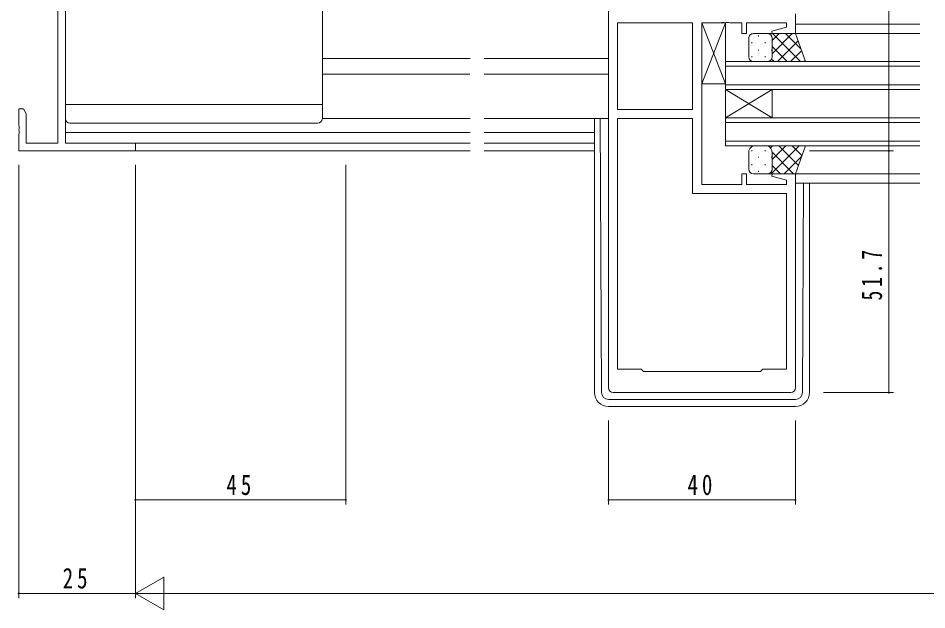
# Model space of a CAD drawing. Units: millimetres, scale not verified. Extents: x -567 to 567, y -403 to 403.
# Drawn here: x -132.8 to 61.6, y -41.6 to 84.9 of the extents above; entities that cross this region are included whole.
import ezdxf

# ---------------------------------------------------------------- set-up
doc = ezdxf.new("R2010")
doc.units = ezdxf.units.MM
doc.header["$LTSCALE"] = 2
for name, color, linetype, lineweight in [('0-3_YKK_11', 7, 'Continuous', 18), ('0-4_YKK_12', 2, 'Continuous', 18), ('0-6_YKK_13', 4, 'Continuous', 18), ('0-7_YKK_D', 6, 'Continuous', 18)]:
    doc.layers.add(name, color=color, linetype=linetype, lineweight=lineweight)
doc.styles.add('ＭＳ ゴシック', font='')
doc.styles.get('ＭＳ ゴシック').set_extended_font_data('MS Gothic')

msp = doc.modelspace()

# ---------------------------------------------------------------- linework, layer by layer
at = {"layer": '0-3_YKK_11'}
for p, q in [((-124.356, 124.918), (-124.356, 58.178)), ((-6.476, 90.748), (-6.476, 5.848)), ((-122.726, 58.178), (-122.726, 88.548)), ((33.524, 81.648), (33.524, 85.848)), ((11.524, 83.918), (-4.546, 83.918)), ((-4.546, 83.918), (-4.546, 65.378)), ((11.524, 65.378), (11.524, 83.918)), ((11.524, 65.378), (11.524, 83.918)), ((13.524, 83.918), (17.566, 83.918)), ((13.524, 49.378), (13.524, 83.918)), ((17.566, 83.918), (17.749, 84.038)), ((17.749, 84.038), (18.299, 84.038)), ((18.299, 84.038), (18.482, 83.918)), ((18.482, 83.918), (18.566, 83.918)), ((18.566, 83.918), (18.749, 84.038)), ((18.749, 84.038), (19.299, 84.038)), ((19.299, 84.038), (19.482, 83.918)), ((19.482, 83.918), (22.024, 83.918)), ((22.024, 83.918), (22.024, 81.648)), ((23.024, 81.648), (23.024, 83.918)), ((23.024, 83.918), (31.594, 83.918)), ((31.594, 83.918), (31.594, 83.001)), ((31.594, 83.001), (28.495, 82.171)), ((28.495, 82.171), (28.564, 81.648)), ((22.024, 81.648), (23.024, 81.648)), ((28.564, 81.648), (33.524, 81.648)), ((-132.726, 65.548), (-132.726, 62.007)), ((-131.726, 65.548), (-132.726, 65.548)), ((-131.096, 64.457), (-131.726, 65.548)), ((-131.096, 58.178), (-131.096, 64.457)), ((-4.546, 65.378), (11.524, 65.378)), ((-4.546, 63.448), (11.524, 63.448)), ((-4.546, 9.848), (-4.546, 63.448)), ((-4.546, 9.848), (-4.546, 63.448)), ((11.524, 63.448), (11.524, 47.448)), ((-132.726, 62.007), (-132.606, 61.823)), ((-132.606, 61.273), (-132.726, 61.09)), ((-132.726, 61.09), (-132.726, 61.007)), ((-132.726, 61.007), (-132.606, 60.823)), ((-132.606, 61.823), (-132.606, 61.273)), ((-132.606, 60.823), (-132.606, 60.273)), ((-132.606, 60.273), (-132.726, 60.09)), ((-132.726, 60.09), (-132.726, 56.548)), ((-132.726, 56.548), (-107.726, 56.548)), ((-124.356, 58.178), (-131.096, 58.178)), ((-107.726, 58.178), (-122.726, 58.178)), ((-107.726, 56.548), (-107.726, 58.178)), ((22.024, 51.648), (22.024, 49.378)), ((23.024, 51.648), (22.024, 51.648)), ((23.024, 49.378), (23.024, 51.648)), ((28.564, 51.648), (28.495, 51.126)), ((28.495, 51.126), (31.594, 50.295)), ((33.524, 51.648), (28.564, 51.648)), ((33.524, 5.848), (33.524, 51.648)), ((22.024, 49.378), (13.524, 49.378)), ((31.594, 49.378), (23.024, 49.378)), ((31.594, 50.295), (31.594, 49.378)), ((11.524, 47.448), (31.594, 47.448)), ((31.594, 47.448), (31.594, 9.848)), ((0.524, 9.848), (-4.546, 9.848)), ((1.024, 9.348), (0.524, 9.848)), ((26.524, 9.848), (26.024, 9.348)), ((31.594, 9.848), (26.524, 9.848)), ((26.024, 9.348), (1.024, 9.348)), ((-5.476, 4.848), (32.524, 4.848))]:
    msp.add_line(p, q, dxfattribs=at)
for centre, start, end in [((-5.476, 5.848), 180.00001, 269.99999), ((32.524, 5.848), 270.00001, 359.99999)]:
    msp.add_arc(centre, 1, start, end, dxfattribs=at)
at = {"layer": '0-4_YKK_12'}
for p, q in [((33.524, 83.648), (60.149, 83.648)), ((33.279, 81.648), (60.149, 81.648)), ((-67.726, 76.348), (-36.101, 76.348)), ((-6.476, 76.348), (-33.101, 76.348)), ((60.149, 75.648), (18.524, 75.648)), ((18.524, 75.648), (18.524, 69.648)), ((18.524, 74.648), (60.149, 74.648)), ((-67.726, 72.948), (-36.194, 72.948)), ((-6.476, 72.948), (-33.101, 72.948)), ((60.149, 70.648), (18.524, 70.648)), ((18.524, 69.648), (60.149, 69.648)), ((18.524, 63.648), (28.524, 69.648)), ((18.524, 69.648), (28.524, 63.648)), ((28.524, 69.648), (28.524, 63.648)), ((60.149, 63.648), (18.524, 63.648)), ((18.524, 62.648), (60.149, 62.648)), ((-122.726, 60.448), (-36.101, 60.448)), ((-33.101, 60.448), (-9.475, 60.448)), ((60.149, 58.648), (18.524, 58.648)), ((-122.426, 58.178), (-36.101, 58.178)), ((-108.026, 56.548), (-36.101, 56.548)), ((-33.101, 58.178), (-9.475, 58.178)), ((-33.101, 56.548), (-9.475, 56.548)), ((18.524, 57.648), (60.149, 57.648)), ((33.024, 51.648), (60.149, 51.648)), ((33.524, 49.648), (60.149, 49.648))]:
    msp.add_line(p, q, dxfattribs=at)
msp.add_lwpolyline([(18.524, 69.648), (18.524, 63.648), (18.524, 57.648)], dxfattribs=at)
at = {"layer": '0-6_YKK_13'}
for p, q in [((-122.726, 63.448), (-122.726, 86.948)), ((-67.726, 63.448), (-67.726, 86.948)), ((18.524, 83.918), (13.524, 83.918)), ((13.524, 83.918), (13.524, 70.918)), ((13.524, 83.918), (18.524, 70.918)), ((13.524, 70.918), (18.524, 83.918)), ((18.524, 70.918), (18.524, 83.918)), ((23.524, 76.648), (23.524, 80.648)), ((24.189, 79.813), (24.189, 79.613)), ((24.524, 81.648), (27.524, 81.648)), ((25.604, 81.228), (25.604, 81.028)), ((27.019, 79.813), (27.019, 79.613)), ((33.524, 81.648), (27.524, 81.648)), ((28.524, 80.155), (30.017, 81.648)), ((28.524, 77.327), (32.845, 81.648)), ((28.524, 80.648), (28.524, 76.648)), ((28.524, 80.648), (28.524, 77.048)), ((34.597, 75.648), (28.597, 81.648)), ((29.674, 75.648), (34.09, 80.064)), ((34.69, 78.384), (31.425, 81.648)), ((35.667, 75.648), (33.524, 81.648)), ((25.604, 78.198), (25.604, 77.998)), ((28.434, 78.198), (28.434, 77.998)), ((31.769, 75.648), (28.524, 78.893)), ((32.502, 75.648), (34.834, 77.98)), ((24.189, 76.783), (24.189, 76.583)), ((27.019, 76.783), (27.019, 76.583)), ((28.94, 75.648), (28.408, 76.181)), ((35.331, 75.648), (35.578, 75.896)), ((27.524, 75.648), (24.524, 75.648)), ((27.524, 75.648), (35.667, 75.648)), ((13.524, 70.918), (18.524, 70.918)), ((-122.726, 66.488), (-67.726, 66.488)), ((-121.726, 62.448), (-68.726, 62.448)), ((-36.101, 63.448), (-67.726, 63.448)), ((-6.476, 63.448), (-33.101, 63.448)), ((-9.476, 63.448), (-9.476, 4.851)), ((-7.983, 4.844), (-8.267, 63.448)), ((24.189, 56.513), (24.189, 56.713)), ((27.524, 57.648), (24.524, 57.648)), ((27.019, 56.513), (27.019, 56.713)), ((27.524, 57.648), (35.667, 57.648)), ((28.178, 57.182), (28.644, 57.648)), ((28.301, 51.648), (34.301, 57.648)), ((28.524, 54.7), (31.473, 57.648)), ((34.168, 53.45), (29.97, 57.648)), ((34.912, 55.534), (32.798, 57.648)), ((35.667, 57.648), (33.524, 51.648)), ((23.524, 56.148), (23.524, 52.648)), ((25.604, 55.098), (25.604, 55.298)), ((28.434, 55.098), (28.434, 55.298)), ((33.141, 51.648), (28.524, 56.265)), ((28.524, 52.648), (28.524, 56.148)), ((28.524, 52.648), (28.524, 55.748)), ((31.13, 51.648), (34.854, 55.373)), ((24.189, 53.483), (24.189, 53.683)), ((27.019, 53.483), (27.019, 53.683)), ((30.313, 51.648), (28.524, 53.437)), ((24.524, 51.648), (27.524, 51.648)), ((25.604, 52.068), (25.604, 52.268)), ((33.524, 51.648), (27.524, 51.648)), ((28.434, 52.234), (28.434, 52.268)), ((35.031, 4.844), (35.248, 49.648)), ((36.524, 49.648), (36.524, 4.851)), ((-6.483, 3.351), (33.531, 3.351)), ((-6.476, 1.851), (33.524, 1.851))]:
    msp.add_line(p, q, dxfattribs=at)
for centre, radius, start, end in [((24.524, 80.648), 1, 89.9999, 179.9999), ((27.524, 80.648), 1, 359.9999, 89.9999), ((24.524, 76.648), 1, 179.9999, 269.9999), ((27.524, 76.648), 1, 269.9999, 359.9999), ((-121.726, 63.448), 1, 180, 270), ((-68.726, 63.448), 1, 270, 0), ((25.056, 56.21), 1.534, 110.30881, 182.3117), ((26.992, 56.21), 1.534, 357.68843, 69.69136), ((24.524, 52.648), 1, 180.0001, 270.0001), ((27.524, 52.648), 1, 270.0001, 0.0001), ((-6.476, 4.851), 3, 180, 270), ((-6.483, 4.851), 1.5, 180.27724, 270), ((33.524, 4.851), 3, 270, 0), ((33.531, 4.851), 1.5, 270, 359.72276)]:
    msp.add_arc(centre, radius, start, end, dxfattribs=at)
at = {"layer": '0-7_YKK_D'}
for p, q in [((53.524, 126.548), (53.524, 56.548)), ((36.524, 56.548), (54.524, 56.548)), ((39.524, 56.548), (54.524, 56.548)), ((53.524, 56.548), (53.524, 4.848)), ((-132.726, 53.548), (-132.726, -39.149)), ((-107.726, 53.548), (-107.726, -39.149)), ((-107.726, 53.548), (-107.726, -19.149)), ((-107.726, 53.548), (-107.726, -39.149)), ((-62.726, 53.548), (-62.726, -19.149)), ((39.524, 4.848), (54.524, 4.848)), ((-6.476, -1.149), (-6.476, -19.149)), ((33.524, -1.149), (33.524, -19.149)), ((-107.726, -18.149), (-62.726, -18.149)), ((-6.476, -18.149), (33.524, -18.149)), ((-107.726, -38.149), (-101.664, -34.649)), ((-101.664, -41.649), (-101.664, -34.649)), ((-107.726, -38.149), (-132.726, -38.149)), ((-107.726, -38.149), (-95.602, -38.149)), ((-107.726, -38.149), (-101.664, -41.649)), ((-100.726, -38.149), (385.274, -38.149))]:
    msp.add_line(p, q, dxfattribs=at)
for centre, start, end in [((53.524, 56.548), 90, 270), ((53.524, 56.548), 90, 270), ((53.524, 56.548), 270, 90), ((53.524, 56.548), 270, 90), ((53.524, 4.848), 90, 270), ((53.524, 4.848), 270, 90), ((-107.726, -18.149), 0, 180), ((-107.726, -18.149), 180, 0), ((-62.726, -18.149), 0, 180), ((-62.726, -18.149), 180, 0), ((-6.476, -18.149), 0, 180), ((-6.476, -18.149), 180, 0), ((33.524, -18.149), 0, 180), ((33.524, -18.149), 180, 0), ((-132.726, -38.149), 0, 180), ((-132.726, -38.149), 180, 0)]:
    msp.add_arc(centre, 0.106, start, end, dxfattribs=at)

# ---------------------------------------------------------------- texts
at = {"layer": '0-7_YKK_D', "color": 7, "insert": (52.124, 24.534), "char_height": 4.399, "attachment_point": 7, "rotation": 90, "style": 'ＭＳ ゴシック'}
msp.add_mtext('\\T1.39;\\W0.7;51.7', dxfattribs=at)
at = {"layer": '0-7_YKK_D', "color": 7, "char_height": 4.399, "attachment_point": 7, "style": 'ＭＳ ゴシック'}
for s, insert in [('\\T1.37;\\W0.75;45', (-88.259, -17.149)), ('\\T1.37;\\W0.75;40', (10.43, -17.149)), ('\\T1.37;\\W0.75;25', (-123.308, -37.149))]:
    msp.add_mtext(s, dxfattribs=dict(at, insert=insert))

doc.saveas('drawing.dxf')
